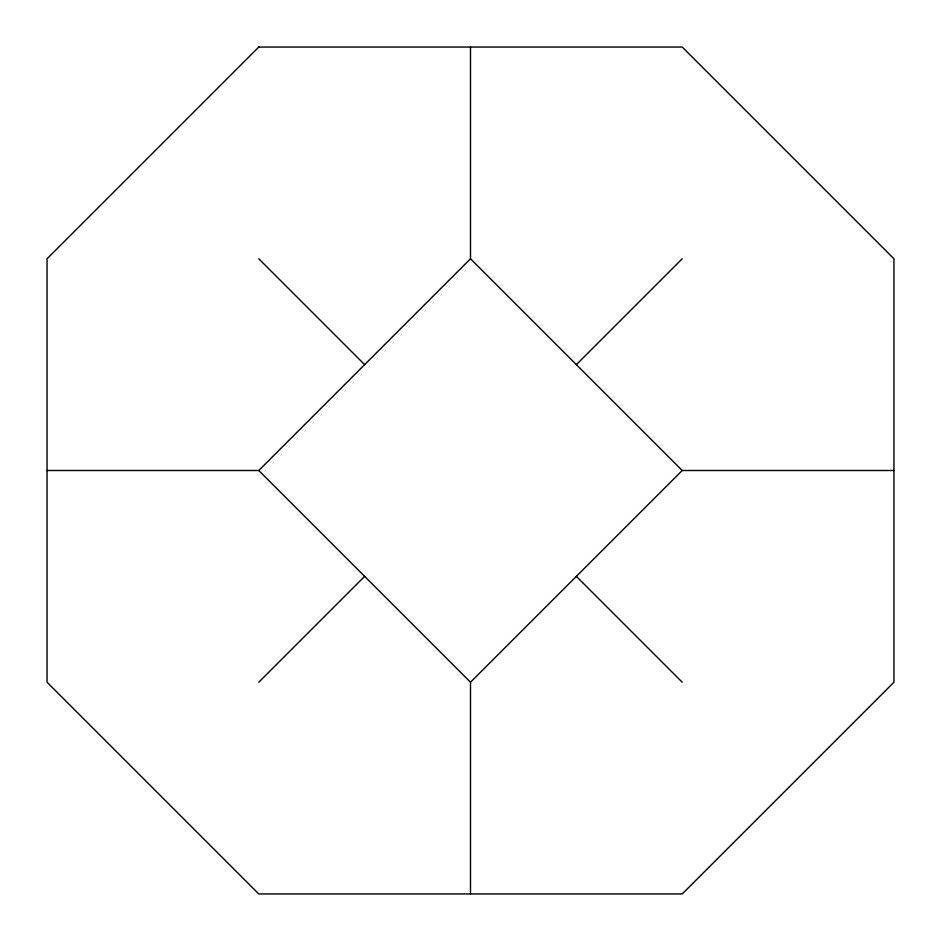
<?xml version="1.0" encoding="UTF-8"?>
<svg xmlns="http://www.w3.org/2000/svg" width="941" height="941" viewBox="0 0 941 941"><rect width="100%" height="100%" fill="white"/><g stroke="black" fill="none" stroke-linecap="round" stroke-linejoin="round"><path stroke-width="1.41" d="M47.05 470.5L258.775 470.5L470.5 258.775L470.5 47.05M258.775 682.225L364.637 576.362M576.362 364.637L682.225 258.775M470.5 893.95L470.5 682.225L682.225 470.5L893.95 470.5M470.5 258.775L682.225 470.5M258.775 258.775L364.637 364.637M576.362 576.362L682.225 682.225M258.775 470.5L470.5 682.225M258.775 47.05L47.05 258.775L47.05 682.225L258.775 893.95L682.225 893.95L893.95 682.225L893.95 258.775L682.225 47.05L258.775 47.05"/></g></svg>
